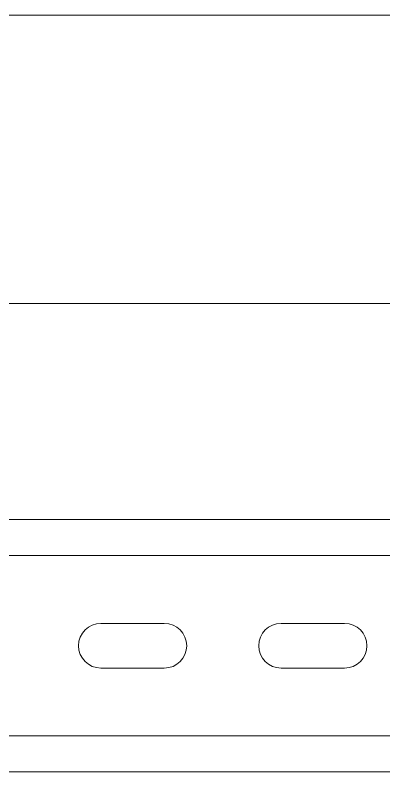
# Model space of a CAD drawing. Header units: millimetres. Extents: x 15 to 265, y 8 to 208.
# Drawn here: x 181.6 to 207.2, y 48.2 to 100.7 of the extents above; entities that cross this region are included whole.
import ezdxf

# ---------------------------------------------------------------- set-up
doc = ezdxf.new("R2010")
doc.units = ezdxf.units.MM

msp = doc.modelspace()

# ---------------------------------------------------------------- linework, layer by layer
at = {"color": 7, "linetype": 'Continuous', "lineweight": 15}
for p, q in [((34.73, 100.651), (244.73, 100.651)), ((34.73, 80.651), (244.73, 80.651)), ((239.73, 65.651), (174.705, 65.651)), ((239.73, 63.151), (174.705, 63.151)), ((191.93, 58.451), (187.53, 58.451)), ((204.43, 58.451), (200.03, 58.451)), ((187.53, 55.351), (191.93, 55.351)), ((200.03, 55.351), (204.43, 55.351)), ((239.73, 50.651), (174.705, 50.651)), ((174.705, 48.151), (239.73, 48.151))]:
    msp.add_line(p, q, dxfattribs=at)
for centre, start, end in [((187.53, 56.901), 90, 270), ((191.93, 56.901), 270, 90), ((200.03, 56.901), 90, 270), ((204.43, 56.901), 270, 90)]:
    msp.add_arc(centre, 1.55, start, end, dxfattribs=at)

doc.saveas('drawing.dxf')
